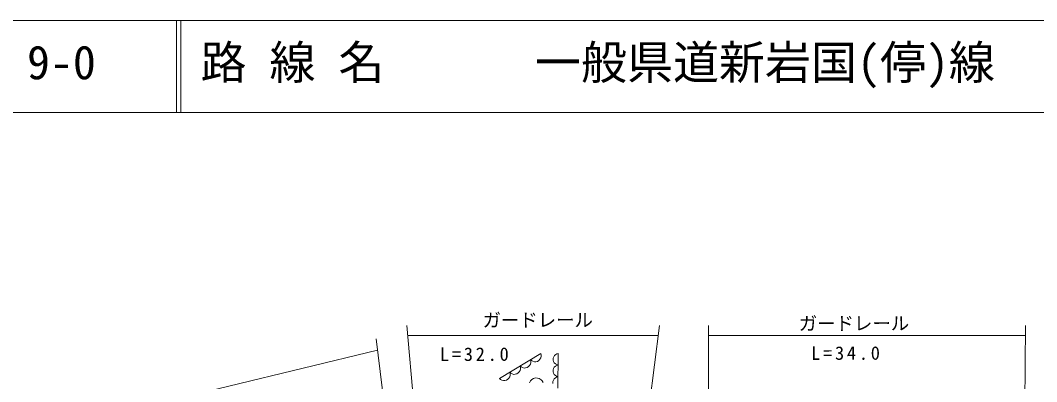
# Model space of a CAD drawing. Units: millimetres, scale not verified. Extents: x 40000 to 680000, y 20000 to 380000.
# Drawn here: x 160792 to 271266, y 340742 to 380000 of the extents above; entities that cross this region are included whole.
import ezdxf
from ezdxf.enums import TextEntityAlignment as Align

# ---------------------------------------------------------------- set-up
doc = ezdxf.new("R2010")
doc.units = ezdxf.units.MM
doc.header["$LTSCALE"] = 1000
doc.layers.add('S-SUV', color=7, linetype='Continuous', lineweight=13)
doc.styles.add('ＭＳ ゴシック', font='')
doc.styles.get('ＭＳ ゴシック').set_extended_font_data('MS Gothic')

msp = doc.modelspace()

# ---------------------------------------------------------------- linework, layer by layer
at = {"layer": 'S-SUV'}
for p, q in [((680000, 380000), (40000, 380000)), ((177750, 380000), (177750, 370000)), ((178250, 380000), (178250, 370000)), ((40000, 370000), (680000, 370000)), ((202791, 346860), (205113, 321052)), ((230271, 346860), (227584, 325532)), ((235603, 346860), (235603, 335940)), ((270060, 346860), (269900, 328603)), ((199479, 345379), (202656, 319141)), ((202890, 345759), (230132, 345759)), ((235603, 345759), (270050, 345759)), ((86051, 316770), (199627, 344162)), ((217357, 343817), (212862, 341083)), ((217391, 343661), (217357, 343817)), ((217393, 343512), (217391, 343661)), ((218846, 343575), (218768, 343437)), ((218986, 343697), (218846, 343575)), ((219111, 343772), (218986, 343697)), ((219257, 343817), (219111, 343772)), ((219211, 340017), (219257, 343817)), ((216045, 342373), (216152, 342495)), ((216152, 342495), (216234, 342638)), ((216233, 343134), (216354, 343030)), ((216267, 342977), (216233, 343134)), ((216234, 342638), (216269, 342828)), ((216269, 342828), (216267, 342977)), ((216354, 343030), (216488, 342962)), ((216488, 342962), (216673, 342905)), ((216673, 342905), (216837, 342912)), ((216837, 342912), (216995, 342950)), ((216995, 342950), (217169, 343056)), ((217169, 343056), (217276, 343179)), ((217276, 343179), (217358, 343322)), ((217358, 343322), (217393, 343512)), ((218719, 343289), (218716, 343092)), ((218716, 343092), (218762, 342943)), ((218768, 343437), (218719, 343289)), ((218762, 342943), (218836, 342803)), ((218836, 342803), (218974, 342677)), ((219095, 342505), (218971, 342430)), ((218974, 342677), (219097, 342603)), ((219242, 342551), (219095, 342505)), ((219097, 342603), (219242, 342551)), ((213985, 341767), (214106, 341663)), ((214019, 341610), (213985, 341767)), ((213987, 341271), (214021, 341461)), ((214021, 341461), (214019, 341610)), ((214106, 341663), (214240, 341594)), ((214240, 341594), (214425, 341537)), ((214425, 341537), (214590, 341545)), ((214590, 341545), (214747, 341583)), ((214747, 341583), (214922, 341689)), ((214922, 341689), (215028, 341812)), ((215028, 341812), (215111, 341954)), ((215109, 342450), (215230, 342346)), ((215143, 342294), (215109, 342450)), ((215111, 341954), (215145, 342145)), ((215145, 342145), (215143, 342294)), ((215230, 342346), (215364, 342278)), ((215364, 342278), (215549, 342221)), ((215549, 342221), (215714, 342229)), ((215714, 342229), (215871, 342267)), ((215871, 342267), (216045, 342373)), ((218703, 342022), (218701, 341825)), ((218701, 341825), (218746, 341676)), ((218752, 342170), (218703, 342022)), ((218746, 341676), (218821, 341536)), ((218830, 342308), (218752, 342170)), ((218821, 341536), (218959, 341411)), ((218971, 342430), (218830, 342308)), ((218959, 341411), (219081, 341336)), ((212862, 341083), (212982, 340979)), ((212982, 340979), (213116, 340911)), ((213116, 340911), (213301, 340854)), ((213301, 340854), (213466, 340862)), ((213466, 340862), (213624, 340900)), ((213624, 340900), (213798, 341006)), ((213798, 341006), (213904, 341128)), ((213904, 341128), (213987, 341271)), ((216245, 340833), (216138, 340621)), ((216391, 340973), (216245, 340833)), ((216559, 341080), (216391, 340973)), ((216801, 341145), (216559, 341080)), ((217000, 341135), (216801, 341145)), ((217196, 341088), (217000, 341135)), ((217394, 340957), (217196, 341088)), ((217529, 340830), (217394, 340957)), ((217635, 340666), (217529, 340830)), ((218688, 340755), (218685, 340559)), ((218737, 340903), (218688, 340755)), ((218815, 341042), (218737, 340903)), ((218956, 341164), (218815, 341042)), ((219080, 341238), (218956, 341164)), ((219226, 341284), (219080, 341238)), ((219081, 341336), (219226, 341284))]:
    msp.add_line(p, q, dxfattribs=at)

# ---------------------------------------------------------------- texts
at = {"layer": 'S-SUV', "style": 'ＭＳ ゴシック'}
for s, p in [('9-0', (161521, 372500)), ('路 線 名', (180380, 372500)), ('一般県道新岩国(停)線', (216734, 372500))]:
    msp.add_text(s, height=3666, dxfattribs=at).set_placement(p, align=Align.BOTTOM_LEFT)
for p in [(211036, 346255), (245409, 345890)]:
    msp.add_text('ガードレール', height=1466, rotation=0.1, dxfattribs=at).set_placement(p, align=Align.BOTTOM_LEFT)
at = {"layer": 'S-SUV', "char_height": 1466, "attachment_point": 7, "rotation": 0.1, "style": 'ＭＳ ゴシック'}
for s, insert in [('\\T1.3;L=32.0', (206404, 342964)), ('\\T1.3;L=34.0', (246750, 343086))]:
    msp.add_mtext(s, dxfattribs=dict(at, insert=insert))

doc.saveas('drawing.dxf')
